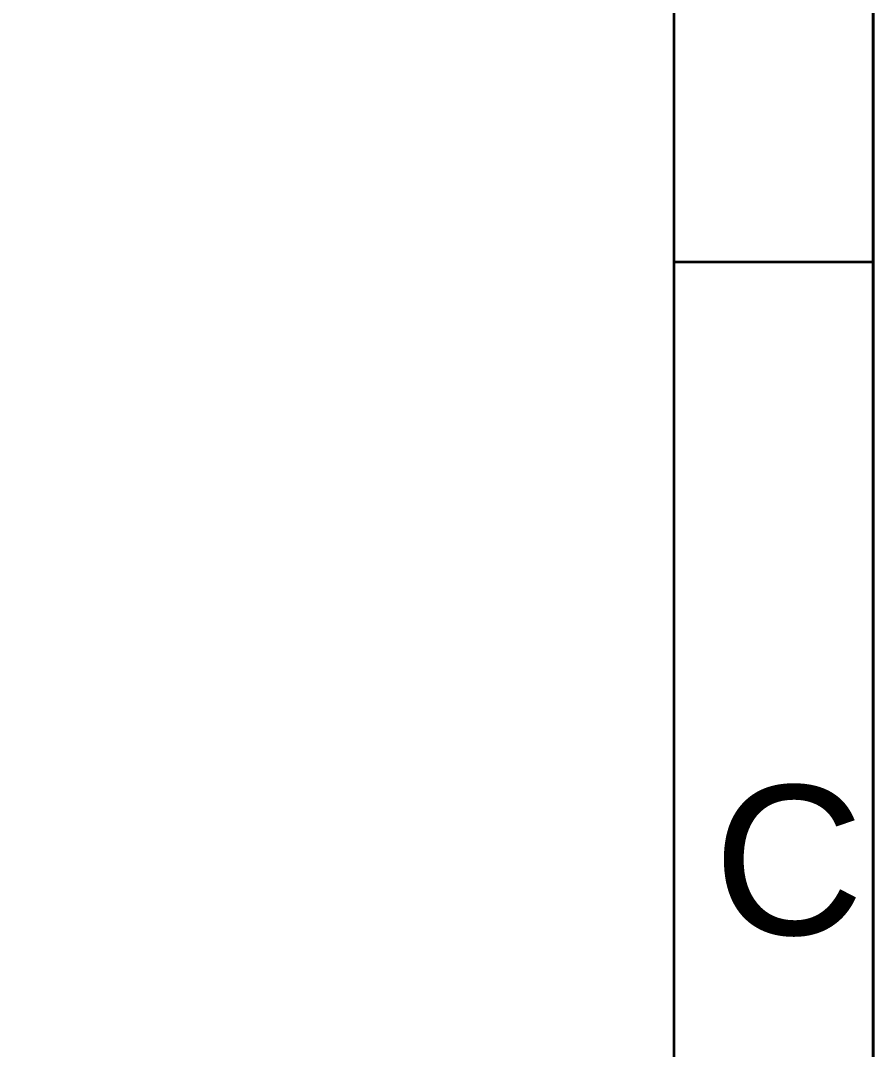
# Model space of a CAD drawing. Header units: millimetres. Extents: x -78 to 6757, y -2226 to 2184.
# Drawn here: x 2884.4 to 2970, y 1773.8 to 1877.2 of the extents above; entities that cross this region are included whole.
import ezdxf

# ---------------------------------------------------------------- set-up
doc = ezdxf.new("R2010")
doc.units = ezdxf.units.MM
doc.layers.add('Leoni-Framelayer', color=7, linetype='Continuous')
doc.styles.get("Standard").update_dxf_attribs({"font": 'TIMES.TTF'})
doc.linetypes.add('ZIPPED_TUBE', pattern='A,0.0001,-0.25,["~",Standard,S=1,R=0,X=-0.3,Y=-0.6],-0.25', length=0.5001)

# ---------------------------------------------------------------- blocks, each defined once
blk = doc.blocks.new('1st page')
at = {"color": 92, "linetype": 'Continuous'}
blk.add_lwpolyline([(0, 0), (0, 2100), (2970.01, 2100), (2970.01, 0), (0, 0), (0, 0)], dxfattribs=at)
at = {"layer": 'Leoni-Framelayer', "linetype": 'Continuous', "lineweight": 35}
for points in [[(0, 0), (2970, 0), (2970, 2100), (0, 2100)], [(20, 20), (2950, 20), (2950, 2080), (20, 2080)]]:
    blk.add_lwpolyline(points, close=True, dxfattribs=at)

msp = doc.modelspace()

# ---------------------------------------------------------------- linework, layer by layer
at = {"layer": 'Leoni-Framelayer', "linetype": 'Continuous', "lineweight": 35}
msp.add_line((2950, 1852.95), (2970, 1852.95), dxfattribs=at)

# ---------------------------------------------------------------- block references
at = {"linetype": 'ZIPPED_TUBE'}
msp.add_blockref('1st page', (0, 0), dxfattribs=at)

# ---------------------------------------------------------------- texts
at = {"layer": 'Leoni-Framelayer', "linetype": 'Continuous', "lineweight": 35, "insert": (2953.93, 1800.32), "char_height": 15, "width": 1.6999, "attachment_point": 1}
msp.add_mtext('{\\fArial|b0|i0|c0|p34;C}', dxfattribs=at)

doc.saveas('drawing.dxf')
